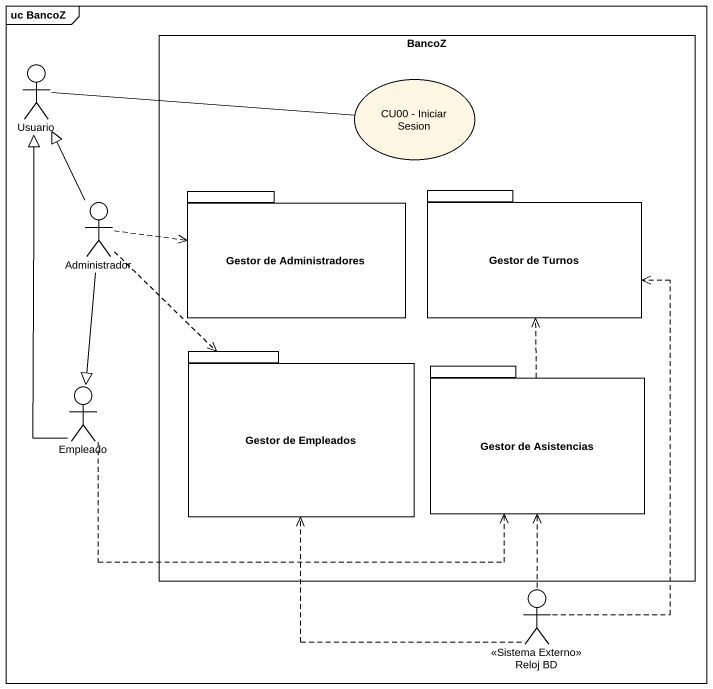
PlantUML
@startuml
mainframe uc BancoZ
rectangle BancoZ {
  usecase "CU00 - Iniciar Sesion" as CU00_Iniciar_Sesion
  package "Gestor de Administradores" as Gestor_de_Administradores {
  }
  package "Gestor de Turnos" as Gestor_de_Turnos {
  }
  package "Gestor de Empleados" as Gestor_de_Empleados {
  }
  package "Gestor de Asistencias" as Gestor_de_Asistencias {
  }
}
actor Usuario
actor Administrador
actor Empleado
actor "Reloj BD" as Reloj_BD <<Sistema Externo>>
Usuario -right- CU00_Iniciar_Sesion
Administrador -up-|> Usuario
Administrador .right.> Gestor_de_Administradores
Administrador ..> Gestor_de_Empleados
Administrador --|> Empleado
Empleado -up-|> Usuario
Empleado .right.> Gestor_de_Asistencias
Gestor_de_Asistencias .up.> Gestor_de_Turnos
Reloj_BD .up.> Gestor_de_Turnos
Reloj_BD .up.> Gestor_de_Empleados
Reloj_BD .up.> Gestor_de_Asistencias
@enduml
